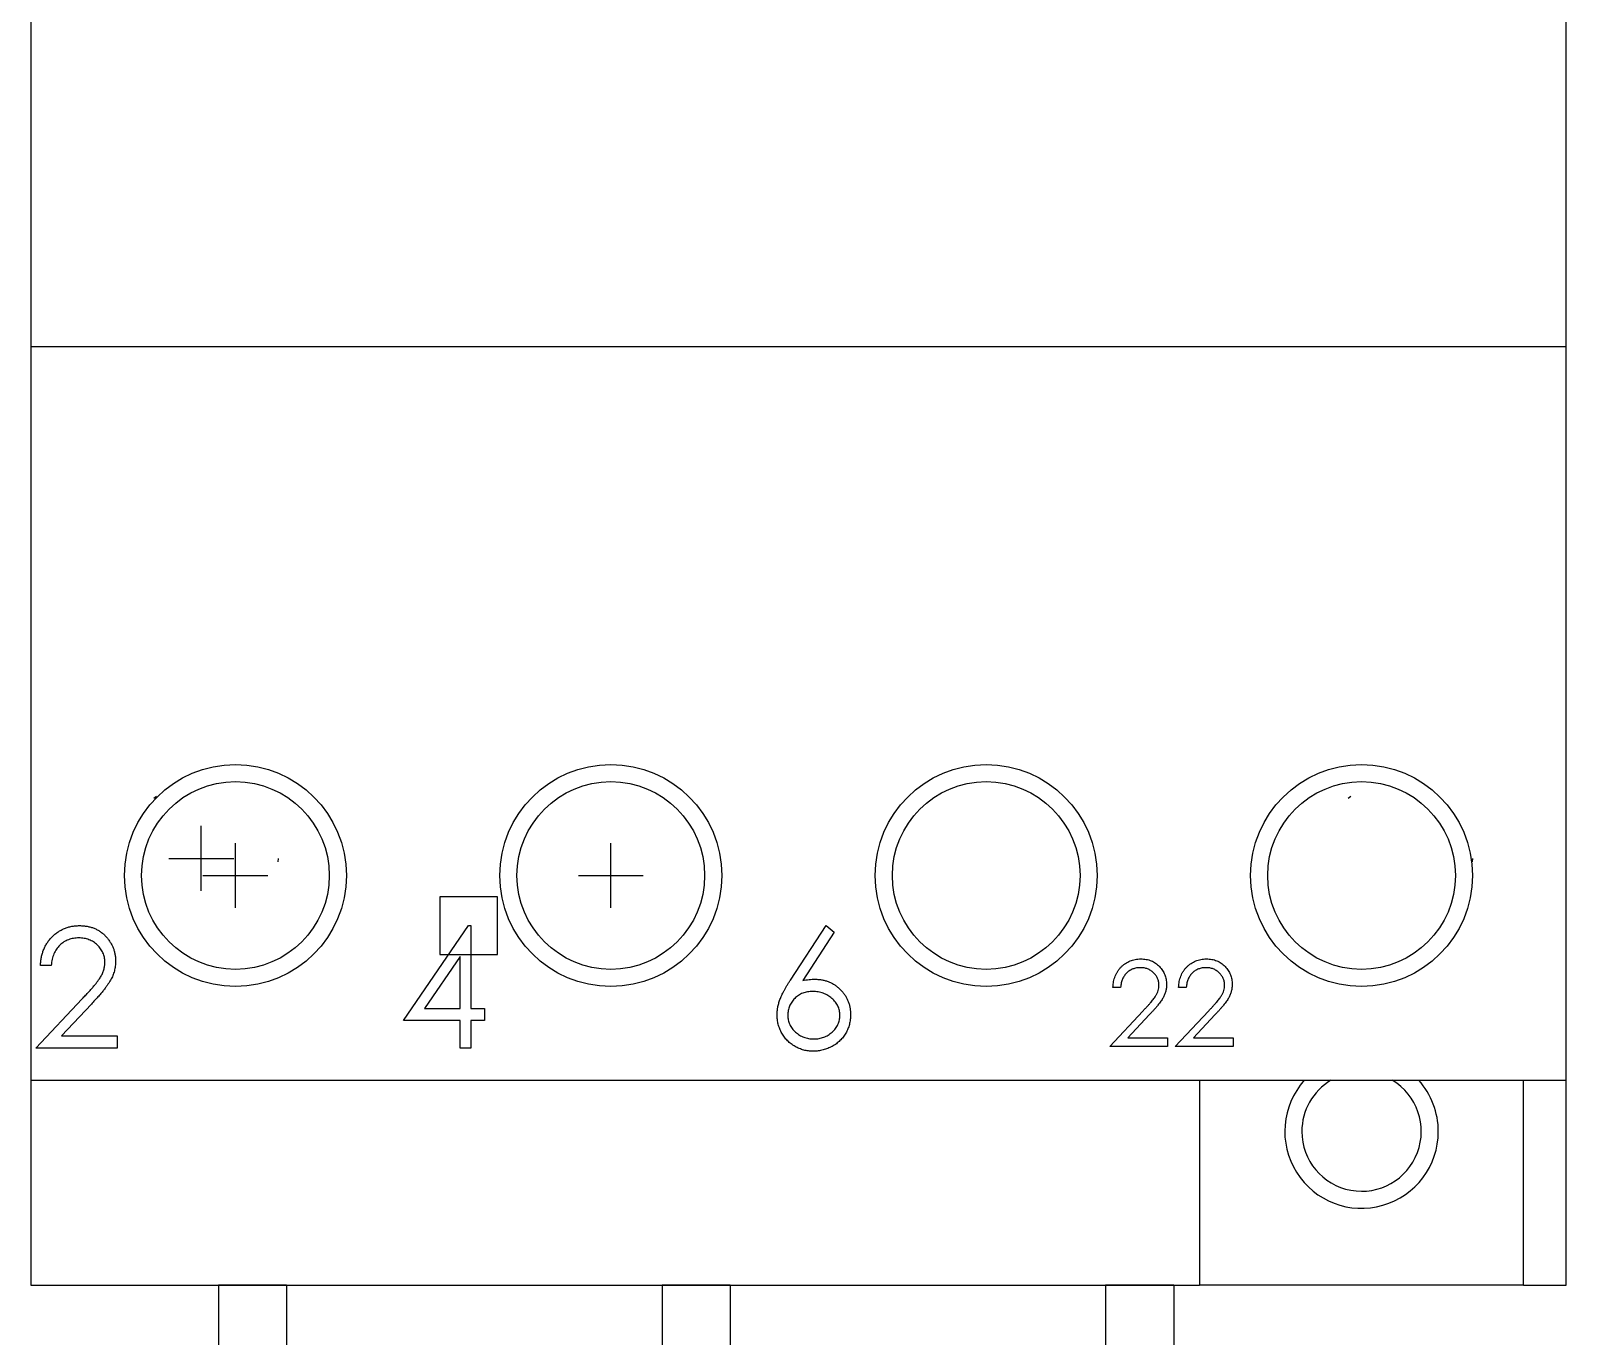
# Model space of a CAD drawing. Extents: x 310573 to 311073, y 364953 to 365753.
# Drawn here: x 310873.03 to 310918.03, y 365148.57 to 365186.82 of the extents above; entities that cross this region are included whole.
import ezdxf

# ---------------------------------------------------------------- set-up
doc = ezdxf.new("R2010")
doc.units = 0
doc.header["$MEASUREMENT"] = 0
doc.linetypes.add('ACAD_ISO07W100', pattern=[3, 0, -3])
doc.layers.add('PV-2A84', color=7, linetype='Continuous')
doc.layers.add('PV-E40', color=7, linetype='Continuous')

# ---------------------------------------------------------------- blocks, each defined once
blk = doc.blocks.new('Manufacturer上海良信PartName接触器SeriesNDC1ShellFrameLimitingCurrentRemarkPartTypeMinCurrent0MaxCurrent12Poles3PMinPower0MaxPower0LibType3DelFlgfalseUpdateDate2023-01-0100000')
for p, q in [((-17.5, -25.952), (-17.5, -24.048)), ((-16.5, -26.452), (-16.5, -24.548)), ((-5.5, -26.452), (-5.5, -24.548)), ((-18.452, -25), (-16.548, -25)), ((-17.452, -25.5), (-15.548, -25.5)), ((-6.452, -25.5), (-4.548, -25.5))]:
    blk.add_line(p, q)
at = {"color": 3}
for p, q in [((-8.82, -26.123), (-10.513, -26.123)), ((-10.513, -26.123), (-10.513, -27.815)), ((-8.82, -27.815), (-8.82, -26.123)), ((-10.513, -27.815), (-8.82, -27.815))]:
    blk.add_line(p, q, dxfattribs=at)
at = {"linetype": 'ACAD_ISO07W100', "ltscale": 3}
for centre in [(-17.5, -25), (17.5, -25)]:
    blk.add_circle(centre, 2.25, dxfattribs=at)
at = {"layer": 'PV-2A84'}
for p, q in [((-22.5, 10), (-22.5, -10)), ((22.5, -10), (22.5, 10)), ((-22.5, -10), (-22.5, -31.5)), ((-22.5, -10), (22.5, -10)), ((22.5, -31.5), (22.5, -10)), ((-11.577, -29.751), (-9.666, -26.969)), ((-9.666, -26.969), (-9.603, -26.969)), ((-9.603, -26.969), (-9.603, -29.392)), ((-0.237, -28.566), (0.808, -26.969)), ((0.808, -26.969), (1.05, -27.159)), ((1.05, -27.159), (0.125, -28.573)), ((-9.917, -27.872), (-10.96, -29.392)), ((-9.917, -29.392), (-9.917, -27.872)), ((-21.898, -28.136), (-22.212, -28.136)), ((9.44, -28.778), (9.216, -28.778)), ((11.363, -28.778), (11.139, -28.778)), ((-22.346, -30.559), (-20.989, -29.11)), ((-20.721, -29.265), (-21.597, -30.2)), ((-10.96, -29.392), (-9.917, -29.392)), ((-9.603, -29.392), (-9.199, -29.392)), ((-9.199, -29.392), (-9.199, -29.751)), ((9.12, -30.508), (10.089, -29.474)), ((10.28, -29.584), (9.655, -30.252)), ((11.043, -30.508), (12.012, -29.474)), ((12.204, -29.584), (11.578, -30.252)), ((-9.917, -29.751), (-11.577, -29.751)), ((-9.917, -30.559), (-9.917, -29.751)), ((-9.199, -29.751), (-9.603, -29.751)), ((-9.603, -29.751), (-9.603, -30.559)), ((-19.968, -30.559), (-22.346, -30.559)), ((-21.597, -30.2), (-19.968, -30.2)), ((-19.968, -30.2), (-19.968, -30.559)), ((-9.603, -30.559), (-9.917, -30.559)), ((10.818, -30.508), (9.12, -30.508)), ((9.655, -30.252), (10.818, -30.252)), ((10.818, -30.252), (10.818, -30.508)), ((12.741, -30.508), (11.043, -30.508)), ((11.578, -30.252), (12.741, -30.252)), ((12.741, -30.252), (12.741, -30.508)), ((-22.5, -31.5), (22.5, -31.5)), ((-22.5, -31.5), (-22.5, -37.5)), ((11.75, -31.5), (11.75, -37.5)), ((21.25, -37.5), (21.25, -31.5)), ((22.5, -37.5), (22.5, -31.5)), ((-22.5, -37.5), (11.75, -37.5)), ((21.25, -37.5), (11.75, -37.5)), ((21.25, -37.5), (22.5, -37.5))]:
    blk.add_line(p, q, dxfattribs=at)
for centre, radius in [((-16.5, -25.5), 3.25), ((-5.5, -25.5), 3.25), ((5.5, -25.5), 3.25), ((16.5, -25.5), 3.25), ((-16.5, -25.5), 2.75), ((-5.5, -25.5), 2.75), ((5.5, -25.5), 2.75), ((16.5, -25.5), 2.75)]:
    blk.add_circle(centre, radius, dxfattribs=at)
for radius, start, end in [(2.25, 138.1897, 0), (1.75, 121.0027, 180), (1.75, 180, 58.9973), (2.25, 0, 41.8103)]:
    blk.add_arc((16.5, -33), radius, start, end, dxfattribs=at)
for points, knots in [([(-22.212, -28.136), (-22.21, -28.094), (-22.206, -28.012), (-22.187, -27.893), (-22.16, -27.779), (-22.122, -27.671), (-22.074, -27.568), (-22.018, -27.471), (-21.95, -27.38), (-21.874, -27.296), (-21.791, -27.219), (-21.702, -27.152), (-21.608, -27.096), (-21.51, -27.049), (-21.407, -27.013), (-21.299, -26.987), (-21.186, -26.971), (-21.109, -26.97), (-21.07, -26.969)], [0, 0, 0, 0, 0.068791, 0.135103, 0.198979, 0.261904, 0.323495, 0.385195, 0.446969, 0.509765, 0.572251, 0.633405, 0.693251, 0.752583, 0.812579, 0.873275, 0.93555, 1, 1, 1, 1]), ([(-21.07, -26.969), (-21.032, -26.97), (-20.956, -26.972), (-20.846, -26.987), (-20.742, -27.01), (-20.642, -27.044), (-20.549, -27.089), (-20.462, -27.142), (-20.379, -27.205), (-20.304, -27.278), (-20.236, -27.356), (-20.177, -27.439), (-20.126, -27.526), (-20.084, -27.615), (-20.053, -27.709), (-20.029, -27.806), (-20.016, -27.907), (-20.014, -27.975), (-20.013, -28.009)], [0, 0, 0, 0, 0.0694755, 0.1365168, 0.2007888, 0.2638297, 0.325735, 0.3872907, 0.4495092, 0.5129678, 0.5762752, 0.6375801, 0.6979026, 0.7571721, 0.8165985, 0.8766532, 0.9372896, 1, 1, 1, 1]), ([(-21.086, -27.328), (-21.114, -27.329), (-21.167, -27.33), (-21.246, -27.34), (-21.322, -27.357), (-21.393, -27.38), (-21.462, -27.409), (-21.527, -27.446), (-21.588, -27.49), (-21.645, -27.539), (-21.698, -27.595), (-21.745, -27.656), (-21.785, -27.723), (-21.821, -27.795), (-21.849, -27.873), (-21.871, -27.956), (-21.889, -28.044), (-21.895, -28.104), (-21.898, -28.136)], [0, 0, 0, 0, 0.064439, 0.126547, 0.186887, 0.245878, 0.304041, 0.362191, 0.420976, 0.48066, 0.5406, 0.600689, 0.661936, 0.724443, 0.789038, 0.856314, 0.926352, 1, 1, 1, 1]), ([(-20.327, -28.037), (-20.328, -28.013), (-20.329, -27.966), (-20.34, -27.897), (-20.357, -27.831), (-20.381, -27.767), (-20.412, -27.705), (-20.451, -27.646), (-20.495, -27.59), (-20.546, -27.537), (-20.603, -27.488), (-20.662, -27.445), (-20.725, -27.409), (-20.792, -27.379), (-20.861, -27.356), (-20.933, -27.34), (-21.009, -27.33), (-21.06, -27.329), (-21.086, -27.328)], [0, 0, 0, 0, 0.061965, 0.122122, 0.180988, 0.239933, 0.299906, 0.359989, 0.421776, 0.486576, 0.551535, 0.615018, 0.677259, 0.73973, 0.80305, 0.866495, 0.931973, 1, 1, 1, 1]), ([(-20.989, -29.11), (-20.956, -29.076), (-20.892, -29.009), (-20.803, -28.913), (-20.722, -28.823), (-20.65, -28.74), (-20.588, -28.664), (-20.533, -28.595), (-20.489, -28.533), (-20.441, -28.46), (-20.395, -28.371), (-20.356, -28.263), (-20.331, -28.151), (-20.328, -28.075), (-20.327, -28.037)], [0, 0, 0, 0, 0.110803, 0.212829, 0.306101, 0.390647, 0.466924, 0.534481, 0.593587, 0.644557, 0.7362, 0.825024, 0.911986, 1, 1, 1, 1]), ([(-20.013, -28.009), (-20.015, -28.058), (-20.018, -28.155), (-20.047, -28.297), (-20.091, -28.434), (-20.145, -28.545), (-20.2, -28.634), (-20.249, -28.708), (-20.307, -28.787), (-20.373, -28.871), (-20.448, -28.962), (-20.531, -29.058), (-20.623, -29.16), (-20.688, -29.229), (-20.721, -29.265)], [0, 0, 0, 0, 0.098702, 0.195672, 0.292422, 0.391343, 0.444462, 0.504229, 0.570352, 0.642546, 0.722288, 0.807921, 0.90047, 1, 1, 1, 1]), ([(9.216, -28.778), (9.217, -28.748), (9.22, -28.689), (9.234, -28.604), (9.253, -28.523), (9.28, -28.446), (9.314, -28.372), (9.354, -28.303), (9.402, -28.238), (9.457, -28.178), (9.516, -28.123), (9.58, -28.075), (9.647, -28.035), (9.717, -28.001), (9.791, -27.976), (9.868, -27.957), (9.948, -27.946), (10.003, -27.945), (10.031, -27.944)], [0, 0, 0, 0, 0.068791, 0.135103, 0.198979, 0.261904, 0.323495, 0.385195, 0.446969, 0.509765, 0.572251, 0.633405, 0.693251, 0.752583, 0.812579, 0.873275, 0.93555, 1, 1, 1, 1]), ([(10.02, -28.201), (10, -28.201), (9.962, -28.202), (9.905, -28.209), (9.851, -28.221), (9.8, -28.238), (9.751, -28.259), (9.705, -28.285), (9.661, -28.316), (9.62, -28.352), (9.583, -28.391), (9.549, -28.435), (9.52, -28.483), (9.495, -28.534), (9.475, -28.59), (9.459, -28.649), (9.446, -28.712), (9.442, -28.755), (9.44, -28.778)], [0, 0, 0, 0, 0.064439, 0.126547, 0.186887, 0.245878, 0.304041, 0.362191, 0.420976, 0.48066, 0.5406, 0.600689, 0.661936, 0.724443, 0.789038, 0.856314, 0.926352, 1, 1, 1, 1]), ([(10.562, -28.707), (10.561, -28.69), (10.561, -28.657), (10.553, -28.607), (10.541, -28.56), (10.524, -28.514), (10.501, -28.47), (10.474, -28.428), (10.442, -28.388), (10.405, -28.35), (10.365, -28.315), (10.322, -28.284), (10.277, -28.258), (10.23, -28.237), (10.181, -28.221), (10.129, -28.209), (10.075, -28.202), (10.038, -28.201), (10.02, -28.201)], [0, 0, 0, 0, 0.061965, 0.122122, 0.180988, 0.239933, 0.299906, 0.359989, 0.421776, 0.486576, 0.551535, 0.615018, 0.677259, 0.73973, 0.80305, 0.866495, 0.931973, 1, 1, 1, 1]), ([(10.031, -27.944), (10.059, -27.945), (10.112, -27.946), (10.191, -27.957), (10.266, -27.974), (10.337, -27.998), (10.403, -28.03), (10.466, -28.068), (10.525, -28.113), (10.578, -28.165), (10.627, -28.221), (10.669, -28.28), (10.705, -28.342), (10.736, -28.406), (10.758, -28.473), (10.775, -28.542), (10.784, -28.614), (10.786, -28.663), (10.786, -28.687)], [0, 0, 0, 0, 0.069475, 0.136517, 0.200789, 0.26383, 0.325735, 0.387291, 0.449509, 0.512968, 0.576275, 0.63758, 0.697903, 0.757172, 0.816599, 0.876653, 0.93729, 1, 1, 1, 1]), ([(11.139, -28.778), (11.14, -28.748), (11.143, -28.689), (11.157, -28.604), (11.176, -28.523), (11.203, -28.446), (11.237, -28.372), (11.277, -28.303), (11.325, -28.238), (11.38, -28.178), (11.439, -28.123), (11.503, -28.075), (11.57, -28.035), (11.64, -28.001), (11.714, -27.976), (11.791, -27.957), (11.871, -27.946), (11.926, -27.945), (11.954, -27.944)], [0, 0, 0, 0, 0.068791, 0.135103, 0.198979, 0.261904, 0.323495, 0.385195, 0.446969, 0.509765, 0.572251, 0.633405, 0.693251, 0.752583, 0.812579, 0.873275, 0.93555, 1, 1, 1, 1]), ([(11.943, -28.201), (11.923, -28.201), (11.885, -28.202), (11.828, -28.209), (11.775, -28.221), (11.723, -28.238), (11.674, -28.259), (11.628, -28.285), (11.584, -28.316), (11.543, -28.352), (11.506, -28.391), (11.472, -28.435), (11.443, -28.483), (11.418, -28.534), (11.398, -28.59), (11.382, -28.649), (11.369, -28.712), (11.365, -28.755), (11.363, -28.778)], [0, 0, 0, 0, 0.064439, 0.126547, 0.186887, 0.245878, 0.304041, 0.362191, 0.420976, 0.48066, 0.5406, 0.600689, 0.661936, 0.724443, 0.789038, 0.856314, 0.926352, 1, 1, 1, 1]), ([(12.485, -28.707), (12.485, -28.69), (12.484, -28.657), (12.476, -28.607), (12.464, -28.56), (12.447, -28.514), (12.424, -28.47), (12.397, -28.428), (12.365, -28.388), (12.328, -28.35), (12.288, -28.315), (12.245, -28.284), (12.2, -28.258), (12.153, -28.237), (12.104, -28.221), (12.052, -28.209), (11.998, -28.202), (11.961, -28.201), (11.943, -28.201)], [0, 0, 0, 0, 0.061965, 0.122122, 0.180988, 0.239933, 0.299906, 0.359989, 0.421776, 0.486576, 0.551535, 0.615018, 0.677259, 0.73973, 0.80305, 0.866495, 0.931973, 1, 1, 1, 1]), ([(11.954, -27.944), (11.982, -27.945), (12.035, -27.946), (12.114, -27.957), (12.189, -27.974), (12.26, -27.998), (12.326, -28.03), (12.389, -28.068), (12.448, -28.113), (12.501, -28.165), (12.55, -28.221), (12.592, -28.28), (12.628, -28.342), (12.659, -28.406), (12.681, -28.473), (12.698, -28.542), (12.707, -28.614), (12.709, -28.663), (12.709, -28.687)], [0, 0, 0, 0, 0.069475, 0.136517, 0.200789, 0.26383, 0.325735, 0.387291, 0.449509, 0.512968, 0.576275, 0.63758, 0.697903, 0.757172, 0.816599, 0.876653, 0.93729, 1, 1, 1, 1]), ([(-0.628, -29.583), (-0.627, -29.547), (-0.625, -29.473), (-0.608, -29.362), (-0.581, -29.247), (-0.55, -29.151), (-0.518, -29.071), (-0.492, -29.008), (-0.459, -28.942), (-0.423, -28.872), (-0.382, -28.8), (-0.338, -28.724), (-0.289, -28.646), (-0.255, -28.593), (-0.237, -28.566)], [0, 0, 0, 0, 0.097818, 0.199726, 0.305276, 0.415811, 0.474472, 0.537274, 0.603657, 0.674299, 0.749834, 0.828598, 0.912378, 1, 1, 1, 1]), ([(0.125, -28.573), (0.186, -28.563), (0.306, -28.544), (0.428, -28.541), (0.487, -28.539)], [0, 0, 0, 0, 0.512659, 1, 1, 1, 1]), ([(0.487, -28.539), (0.523, -28.54), (0.593, -28.542), (0.696, -28.557), (0.794, -28.58), (0.889, -28.613), (0.979, -28.655), (1.066, -28.706), (1.147, -28.768), (1.225, -28.837), (1.295, -28.914), (1.357, -28.996), (1.409, -29.082), (1.452, -29.172), (1.485, -29.267), (1.508, -29.366), (1.523, -29.47), (1.525, -29.541), (1.526, -29.576)], [0, 0, 0, 0, 0.0652308, 0.1284049, 0.1900671, 0.2509434, 0.3115458, 0.3728628, 0.4350237, 0.4990717, 0.5630911, 0.6255101, 0.68668, 0.7472825, 0.8085635, 0.8707421, 0.934341, 1, 1, 1, 1]), ([(10.089, -29.474), (10.113, -29.449), (10.158, -29.402), (10.222, -29.333), (10.28, -29.268), (10.331, -29.209), (10.375, -29.155), (10.415, -29.106), (10.446, -29.061), (10.48, -29.009), (10.513, -28.946), (10.542, -28.868), (10.559, -28.788), (10.561, -28.735), (10.562, -28.707)], [0, 0, 0, 0, 0.110803, 0.212829, 0.306101, 0.390647, 0.466924, 0.534481, 0.593587, 0.644557, 0.7362, 0.825024, 0.911986, 1, 1, 1, 1]), ([(10.786, -28.687), (10.785, -28.722), (10.783, -28.791), (10.762, -28.893), (10.73, -28.991), (10.692, -29.07), (10.653, -29.134), (10.618, -29.186), (10.577, -29.243), (10.529, -29.303), (10.476, -29.368), (10.416, -29.437), (10.351, -29.509), (10.304, -29.559), (10.28, -29.584)], [0, 0, 0, 0, 0.098702, 0.195672, 0.292422, 0.391343, 0.444462, 0.504229, 0.570352, 0.642546, 0.722288, 0.807921, 0.90047, 1, 1, 1, 1]), ([(12.012, -29.474), (12.036, -29.449), (12.081, -29.402), (12.145, -29.333), (12.203, -29.268), (12.254, -29.209), (12.299, -29.155), (12.338, -29.106), (12.369, -29.061), (12.403, -29.009), (12.436, -28.946), (12.465, -28.868), (12.482, -28.788), (12.484, -28.735), (12.485, -28.707)], [0, 0, 0, 0, 0.110803, 0.212829, 0.306101, 0.390647, 0.466924, 0.534481, 0.593587, 0.644557, 0.7362, 0.825024, 0.911986, 1, 1, 1, 1]), ([(12.709, -28.687), (12.708, -28.722), (12.706, -28.791), (12.685, -28.893), (12.653, -28.991), (12.615, -29.07), (12.576, -29.134), (12.541, -29.186), (12.5, -29.243), (12.452, -29.303), (12.399, -29.368), (12.339, -29.437), (12.274, -29.509), (12.227, -29.559), (12.204, -29.584)], [0, 0, 0, 0, 0.098702, 0.195672, 0.292422, 0.391343, 0.444462, 0.504229, 0.570352, 0.642546, 0.722288, 0.807921, 0.90047, 1, 1, 1, 1]), ([(0.421, -28.898), (0.395, -28.899), (0.343, -28.901), (0.266, -28.909), (0.194, -28.926), (0.125, -28.947), (0.06, -28.976), (-0.001, -29.012), (-0.058, -29.053), (-0.111, -29.101), (-0.158, -29.152), (-0.2, -29.208), (-0.235, -29.266), (-0.264, -29.326), (-0.287, -29.39), (-0.303, -29.456), (-0.312, -29.525), (-0.313, -29.571), (-0.314, -29.595)], [0, 0, 0, 0, 0.070599, 0.137901, 0.203196, 0.26679, 0.329106, 0.390654, 0.452653, 0.515748, 0.577926, 0.63893, 0.698351, 0.757296, 0.816394, 0.876267, 0.936817, 1, 1, 1, 1]), ([(1.211, -29.595), (1.211, -29.571), (1.21, -29.524), (1.198, -29.456), (1.181, -29.389), (1.155, -29.326), (1.122, -29.265), (1.081, -29.208), (1.035, -29.152), (0.98, -29.101), (0.922, -29.053), (0.859, -29.012), (0.793, -28.977), (0.725, -28.947), (0.653, -28.926), (0.579, -28.91), (0.501, -28.901), (0.448, -28.899), (0.421, -28.898)], [0, 0, 0, 0, 0.061138, 0.119994, 0.178225, 0.236256, 0.294929, 0.354716, 0.41673, 0.480664, 0.545832, 0.609758, 0.672971, 0.736017, 0.799839, 0.864775, 0.931088, 1, 1, 1, 1]), ([(0.432, -30.648), (0.385, -30.647), (0.291, -30.644), (0.154, -30.617), (0.022, -30.573), (-0.103, -30.513), (-0.22, -30.437), (-0.324, -30.345), (-0.415, -30.24), (-0.491, -30.122), (-0.551, -29.994), (-0.596, -29.861), (-0.623, -29.723), (-0.626, -29.63), (-0.628, -29.583)], [0, 0, 0, 0, 0.0843347, 0.1670523, 0.2495661, 0.3327405, 0.4159149, 0.497828, 0.5803726, 0.6646001, 0.7494667, 0.8325102, 0.9156393, 1, 1, 1, 1]), ([(-0.314, -29.595), (-0.314, -29.619), (-0.312, -29.665), (-0.301, -29.734), (-0.284, -29.799), (-0.259, -29.862), (-0.229, -29.923), (-0.189, -29.98), (-0.144, -30.036), (-0.092, -30.087), (-0.035, -30.134), (0.026, -30.176), (0.089, -30.211), (0.155, -30.239), (0.225, -30.262), (0.297, -30.278), (0.372, -30.287), (0.423, -30.289), (0.449, -30.289)], [0, 0, 0, 0, 0.061842, 0.121262, 0.180746, 0.239231, 0.298308, 0.358183, 0.420359, 0.484792, 0.549938, 0.613718, 0.676681, 0.739154, 0.8022, 0.86674, 0.93205, 1, 1, 1, 1]), ([(1.526, -29.576), (1.524, -29.625), (1.521, -29.722), (1.493, -29.862), (1.45, -29.996), (1.388, -30.121), (1.311, -30.237), (1.217, -30.34), (1.11, -30.431), (0.988, -30.508), (0.858, -30.57), (0.72, -30.615), (0.578, -30.643), (0.481, -30.647), (0.432, -30.648)], [0, 0, 0, 0, 0.085948, 0.169125, 0.250399, 0.33229, 0.413364, 0.494172, 0.576022, 0.660757, 0.745783, 0.830044, 0.914028, 1, 1, 1, 1]), ([(0.449, -30.289), (0.475, -30.289), (0.526, -30.287), (0.601, -30.278), (0.673, -30.262), (0.742, -30.239), (0.808, -30.211), (0.871, -30.176), (0.932, -30.134), (0.988, -30.087), (1.041, -30.036), (1.086, -29.98), (1.125, -29.923), (1.156, -29.862), (1.181, -29.799), (1.198, -29.734), (1.21, -29.665), (1.211, -29.619), (1.211, -29.595)], [0, 0, 0, 0, 0.067962, 0.133283, 0.197835, 0.260892, 0.323377, 0.38635, 0.449638, 0.514795, 0.57924, 0.641814, 0.701359, 0.760727, 0.819222, 0.878716, 0.938147, 1, 1, 1, 1])]:
    blk.add_open_spline(points, degree=3, knots=knots, dxfattribs=at)
blk = doc.blocks.new('Manufacturer上海良信PartName热继电器SeriesNDR2ShellFrameLimitingCurrentRemarkPartTypeMinCurrent1MaxCurrent38PolesMinPower0MaxPower0LibType3DelFlgfalseUpdateDate2023-01-0100000')
at = {"layer": 'PV-E40'}
for p, q in [((-16, 37.5), (-17, 37.5)), ((-17, 37.5), (-17, 27.5)), ((-15, 37.5), (-16, 37.5)), ((-15, 37.5), (-15, 27.5)), ((-3, 37.5), (-4, 37.5)), ((-4, 37.5), (-4, 27.5)), ((-2, 37.5), (-3, 37.5)), ((-2, 37.5), (-2, 27.5)), ((10, 37.5), (9, 37.5)), ((9, 37.5), (9, 27.5)), ((11, 37.5), (10, 37.5)), ((11, 37.5), (11, 27.5))]:
    blk.add_line(p, q, dxfattribs=at)

msp = doc.modelspace()

# ---------------------------------------------------------------- block references
for name, p in [('Manufacturer上海良信PartName接触器SeriesNDC1ShellFrameLimitingCurrentRemarkPartTypeMinCurrent0MaxCurrent12Poles3PMinPower0MaxPower0LibType3DelFlgfalseUpdateDate2023-01-0100000', (310895.526, 365187.566)), ('Manufacturer上海良信PartName热继电器SeriesNDR2ShellFrameLimitingCurrentRemarkPartTypeMinCurrent1MaxCurrent38PolesMinPower0MaxPower0LibType3DelFlgfalseUpdateDate2023-01-0100000', (310895.526, 365112.566))]:
    msp.add_blockref(name, p)

doc.saveas('drawing.dxf')
